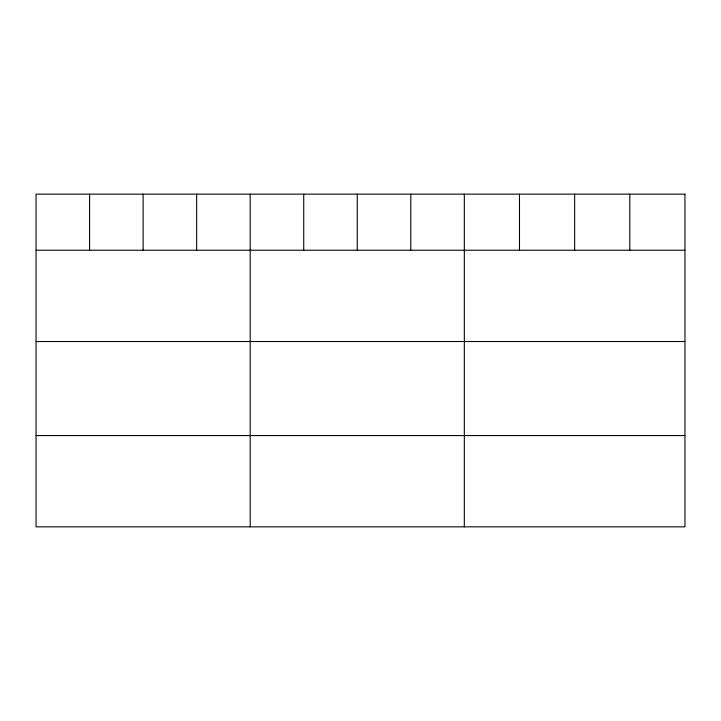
<?xml version="1.0" encoding="UTF-8"?>
<svg xmlns="http://www.w3.org/2000/svg" width="721" height="721" viewBox="0 0 721 721"><rect width="100%" height="100%" fill="white"/><g stroke="black" fill="none" stroke-linecap="round" stroke-linejoin="round"><path stroke-width="1.08" d="M36.05 250.232L684.95 250.232M36.05 341.511L684.95 341.511M36.05 435.565L684.95 435.565M629.793 194.156L629.793 250.232M574.637 194.156L574.637 250.232M519.481 194.156L519.481 250.232M464.324 194.156L464.324 526.844M410.79 194.156L410.79 250.232M357.255 194.156L357.255 250.232M303.721 194.156L303.721 250.232M250.187 194.156L250.187 526.844M196.653 194.156L196.653 250.232M143.119 194.156L143.119 250.232M89.584 194.156L89.584 250.232M684.95 194.156L36.05 194.156L36.05 526.844L684.95 526.844L684.95 194.156"/></g></svg>
